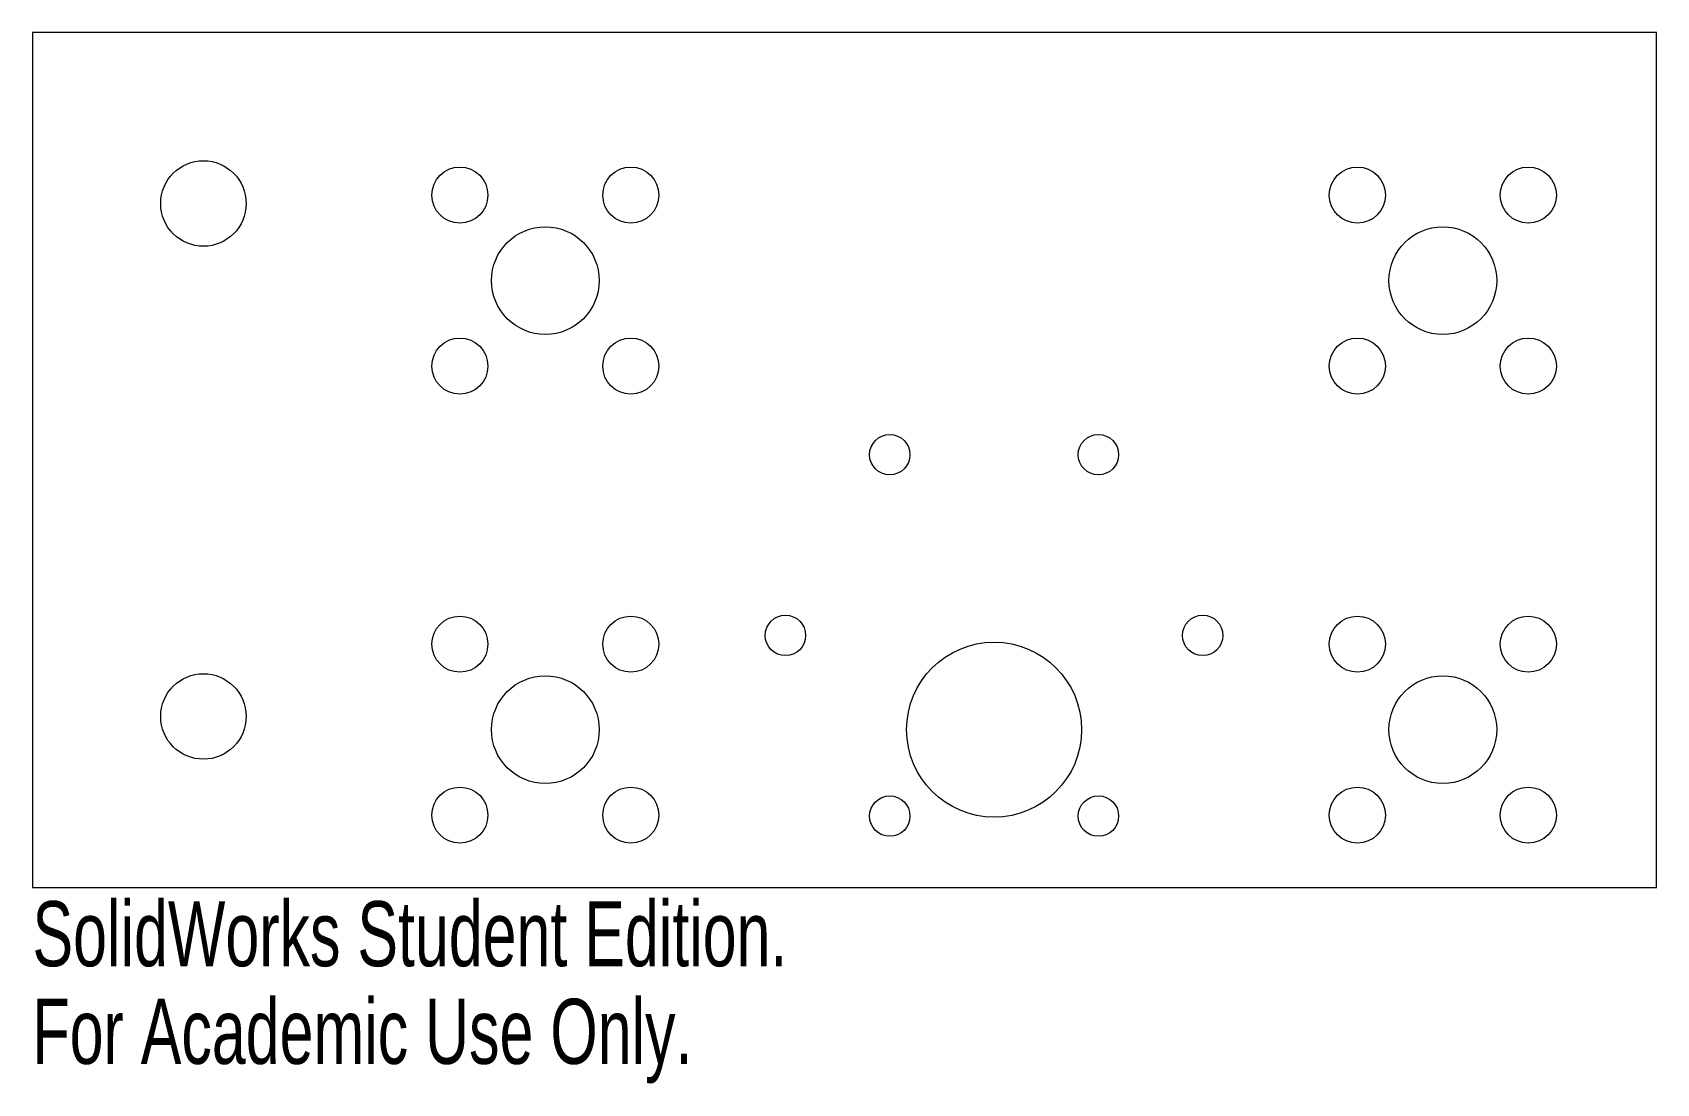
# Model space of a CAD drawing. Header units: inches. Extents: x 0 to 4.75, y -0.57 to 2.5.
import ezdxf

# ---------------------------------------------------------------- set-up
doc = ezdxf.new("R2010")
doc.units = ezdxf.units.IN
doc.header["$MEASUREMENT"] = 0
doc.styles.add('SLDTEXTSTYLE0', font='TXT', dxfattribs={"width": 0.7})

msp = doc.modelspace()

# ---------------------------------------------------------------- linework, layer by layer
at = {"color": 7, "linetype": 'Continuous', "lineweight": 15}
for p, q in [((4.75, 2.5), (0, 2.5)), ((0, 2.5), (0, 0)), ((4.75, 0), (4.75, 2.5)), ((0, 0), (4.75, 0))]:
    msp.add_line(p, q, dxfattribs=at)
for centre, radius in [((0.5, 2), 0.125), ((1.25, 2.0244), 0.082), ((1.75, 2.0244), 0.082), ((3.875, 2.0244), 0.082), ((4.375, 2.0244), 0.082), ((1.5, 1.7744), 0.1575), ((4.125, 1.7744), 0.1575), ((1.25, 1.5244), 0.082), ((1.75, 1.5244), 0.082), ((3.875, 1.5244), 0.082), ((4.375, 1.5244), 0.082), ((2.5074, 1.2655), 0.0591), ((3.1176, 1.2655), 0.0591), ((1.25, 0.7114), 0.082), ((1.75, 0.7114), 0.082), ((2.2023, 0.737), 0.0591), ((3.4227, 0.737), 0.0591), ((3.875, 0.7114), 0.082), ((4.375, 0.7114), 0.082), ((2.8125, 0.4614), 0.2559), ((0.5, 0.5), 0.125), ((1.5, 0.4614), 0.1575), ((4.125, 0.4614), 0.1575), ((1.25, 0.2114), 0.082), ((1.75, 0.2114), 0.082), ((3.875, 0.2114), 0.082), ((4.375, 0.2114), 0.082), ((2.5074, 0.2086), 0.0591), ((3.1176, 0.2086), 0.0591)]:
    msp.add_circle(centre, radius, dxfattribs=at)

# ---------------------------------------------------------------- texts
at = {"color": 7, "linetype": 'Continuous', "char_height": 0.1903, "attachment_point": 1, "style": 'SLDTEXTSTYLE0'}
for s, insert in [('SolidWorks Student Edition.', (0, -0.0401)), ('For Academic Use Only.', (0, -0.3256))]:
    msp.add_mtext(s, dxfattribs=dict(at, insert=insert))

doc.saveas('drawing.dxf')
